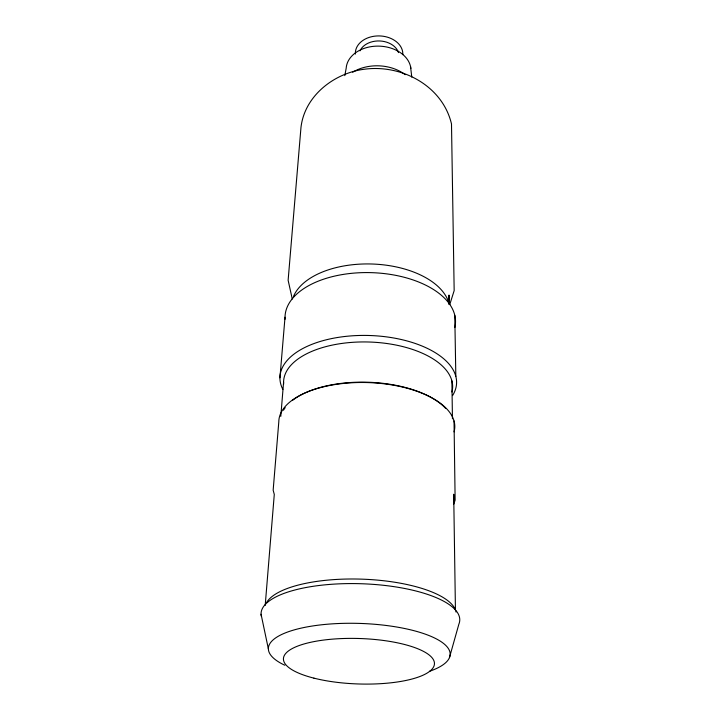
<?xml version="1.0" encoding="UTF-8"?>
<svg xmlns="http://www.w3.org/2000/svg" width="720" height="720" viewBox="0 0 720 720"><rect width="100%" height="100%" fill="white"/><g stroke="black" fill="none" stroke-linecap="round" stroke-linejoin="round"><path stroke-width="1.08" d="M265.194 605.493L274.284 494.424L273.159 490.194L278.802 421.875A88.038 41.661 1.9 0 1 372.6 382.788A88.038 41.661 1.9 0 1 454.059 431.865M280.791 416.412L283.59 382.14M279.927 377.829L285.021 317.214M344.799 75.645L346.194 68.148A32.418 23.733 1.9 0 1 378.135 46.116A32.418 23.733 1.9 0 1 410.868 68.535M449.433 657.657L458.883 624.123A99.405 33.093 1.9 0 0 363.618 583.821A99.405 33.093 1.9 0 0 261.288 616.167M449.775 304.533L454.167 290.592L451.494 123.93C442.548 85.905 401.886 64.269 364.653 69.192C334.26 72.954 304.677 95.679 300.987 127.341L288.126 280.26L292.275 299.025M261.063 614.241L268.362 648.846M410.526 66.474L411.786 77.139M454.779 315.27L455.832 376.443M454.032 420.948L455.13 500.103L453.744 504.171L453.708 494.244L455.436 609.921M451.89 380.862L452.448 418.797M449.118 303.966L449.001 295.02L449.082 304.551M283.5 410.211A86.445 40.968 1.9 0 1 285.201 407.655M292.545 400.338A86.445 40.968 1.9 0 1 371.844 382.392A86.445 40.968 1.9 0 1 445.734 408.501M293.481 296.46A79.236 44.199 1.9 0 1 373.383 264.06A79.236 44.199 1.9 0 1 448.866 303.003M285.084 319.248A85.284 46.854 1.9 0 1 374.256 272.763A85.284 46.854 1.9 0 1 454.806 327.546M283.662 384.156A84.564 42.462 1.9 0 1 371.772 342.117A84.564 42.462 1.9 0 1 451.953 391.986M282.834 389.385A88.371 44.649 1.9 0 1 370.332 335.529A88.371 44.649 1.9 0 1 452.547 395.586M266.643 602.514A95.715 32.247 1.9 0 1 366.525 579.348A95.715 32.247 1.9 0 1 456.057 612.054M355.383 54.072A23.742 17.667 1.9 0 1 379.017 35.919A23.742 17.667 1.9 0 1 402.813 54.657M284.823 665.253A90.945 27.999 1.9 0 1 300.6 628.254A90.945 27.999 1.9 0 1 423.135 633.402A90.945 27.999 1.9 0 1 429.435 671.328M360 50.85A20.061 14.895 1.9 0 1 379.872 40.977A20.061 14.895 1.9 0 1 398.511 52.632M352.683 72.261A37.674 26.955 1.9 0 1 405.162 74.682M313.92 678.141A75.546 22.734 1.9 0 0 433.953 666.108A75.546 22.734 1.9 0 0 328.941 639.459A75.546 22.734 1.9 0 0 313.92 678.141"/></g></svg>
